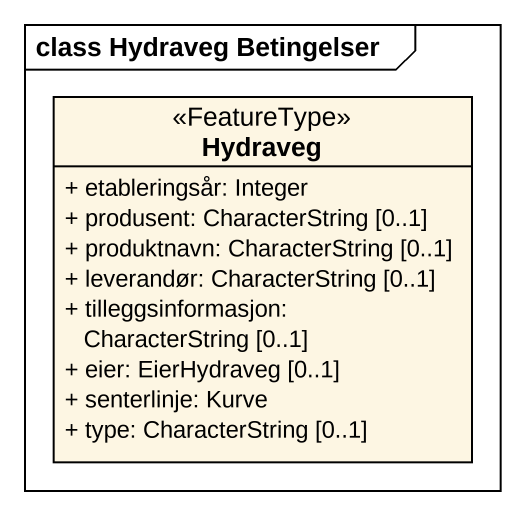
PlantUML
@startuml
mainframe class Hydraveg Betingelser
hide circle
hide empty members
skinparam classAttributeIconSize 0
class Hydraveg <<FeatureType>> {
  + etableringsår: Integer
  + produsent: CharacterString [0..1]
  + produktnavn: CharacterString [0..1]
  + leverandør: CharacterString [0..1]
  + tilleggsinformasjon: CharacterString [0..1]
  + eier: EierHydraveg [0..1]
  + senterlinje: Kurve
  + type: CharacterString [0..1]
}
@enduml
